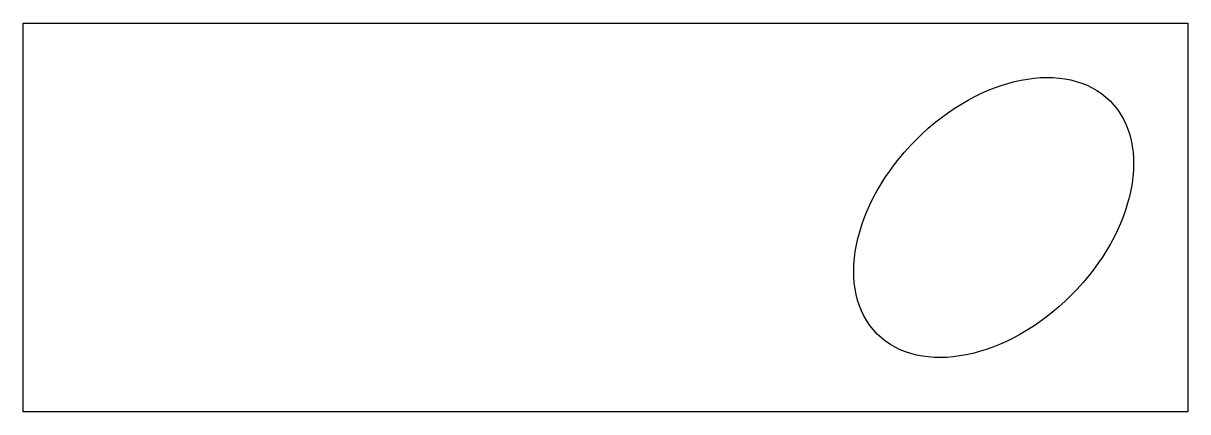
# Model space of a CAD drawing. Header units: millimetres. Extents: x 10 to 40, y 10 to 20.
import ezdxf

# ---------------------------------------------------------------- set-up
doc = ezdxf.new("R2010")
doc.units = ezdxf.units.MM
doc.layers.get('0').update_dxf_attribs({"lineweight": 25, "true_color": 0xffffff})

msp = doc.modelspace()

# ---------------------------------------------------------------- linework, layer by layer
for p, q in [((10, 20), (40, 20)), ((10, 10), (10, 20)), ((40, 20), (40, 10)), ((40, 10), (10, 10))]:
    msp.add_line(p, q)
msp.add_ellipse((35, 15), major_axis=(3, 3), ratio=0.666667)

doc.saveas('drawing.dxf')
